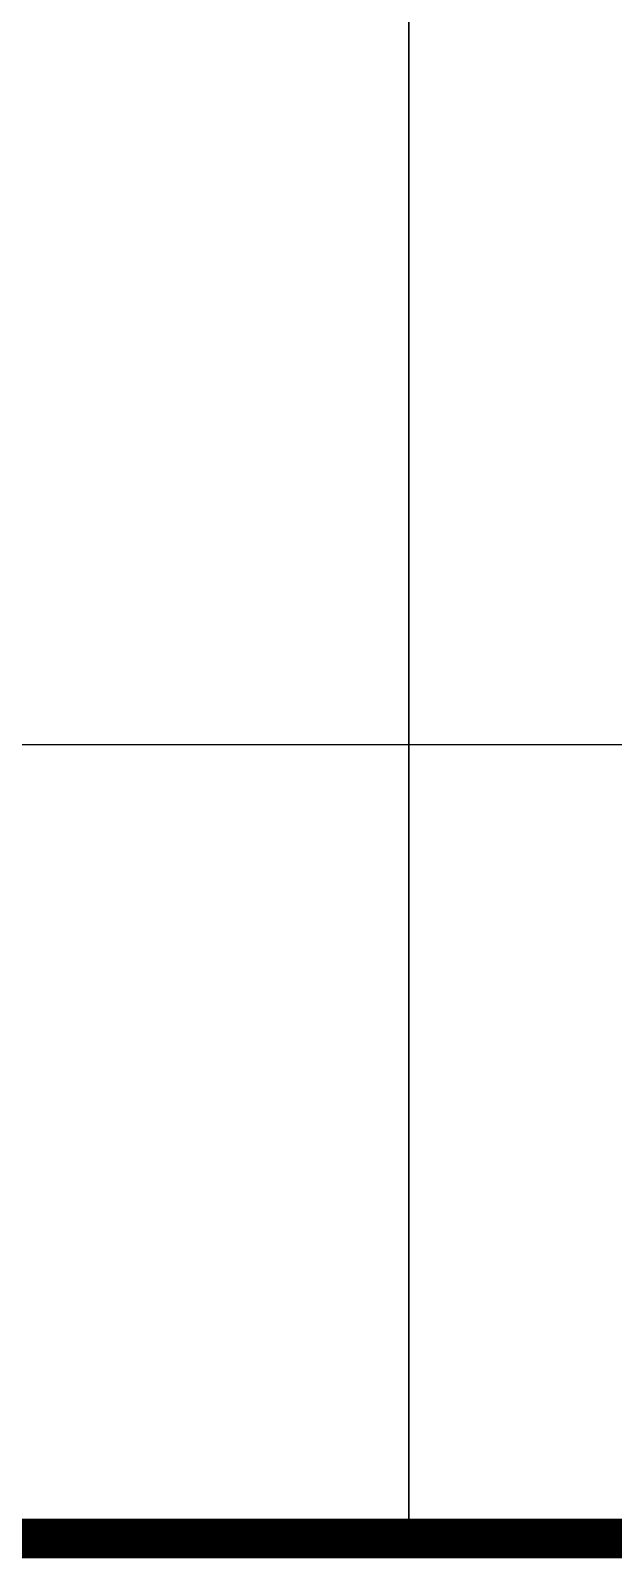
# Model space of a CAD drawing. Extents: x 343352 to 417652, y 770641 to 1036530.
# Drawn here: x 414418 to 415042, y 825038 to 826674 of the extents above; entities that cross this region are included whole.
import ezdxf

# ---------------------------------------------------------------- set-up
doc = ezdxf.new("R2010")
doc.units = 0
doc.header["$LTSCALE"] = 1000
doc.header["$MEASUREMENT"] = 0
doc.layers.add('PUB_TITLE', color=4, linetype='Continuous')

msp = doc.modelspace()

# ---------------------------------------------------------------- linework, layer by layer
at = {"layer": 'PUB_TITLE'}
for p, q in [((414823.1, 825059.4), (414823.5, 831009.3)), ((414823.5, 825059.4), (414823.5, 831009.3)), ((411040.7, 825909.6), (416650.6, 825909.2)), ((411041, 825909.3), (416651, 825909.3)), ((411040.6, 825059.6), (416650.6, 825059.2))]:
    msp.add_line(p, q, dxfattribs=at)
at = {"layer": 'PUB_TITLE', "lineweight": 40, "const_width": 42.5, "elevation": 0}
msp.add_lwpolyline([(411040.6, 825059.6), (416650.6, 825059.2)], dxfattribs=at)

doc.saveas('drawing.dxf')
